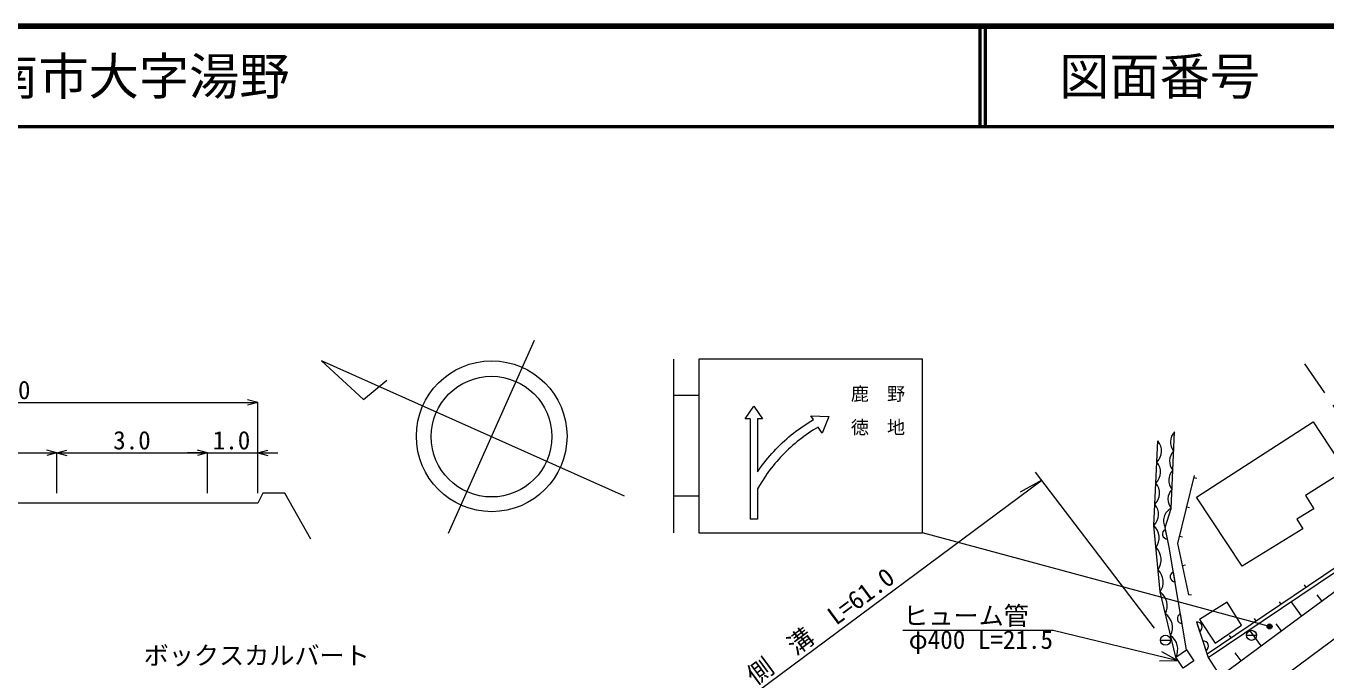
# Model space of a CAD drawing. Units: millimetres, scale not verified, with parts at other scales. Extents: x 40000 to 680000, y 20000 to 380000.
# Drawn here: x 413791 to 543189, y 316748 to 380000 of the extents above; entities that cross this region are included whole.
import ezdxf
from ezdxf.enums import TextEntityAlignment as Align

# ---------------------------------------------------------------- set-up
doc = ezdxf.new("R2010")
doc.units = ezdxf.units.MM
doc.header["$LTSCALE"] = 1000
doc.linetypes.add('CHAIN', pattern=[18.5, 12, -1.5, 3.5, -1.5])
for name, color, linetype, lineweight in [('M-BGD', 7, 'Continuous', 13), ('M-BMK', 2, 'CHAIN', 13), ('M-BMK-SRVR', 3, 'Continuous', 13), ('M-STR-HTXT', 7, 'Continuous', 13), ('M-STR-STRC', 7, 'Continuous', 13), ('M-TTL', 2, 'Continuous', 140), ('M-TTL-LINE', 7, 'Continuous', 50)]:
    doc.layers.add(name, color=color, linetype=linetype, lineweight=lineweight)
doc.layers.add('M-TTL-TXT', color=7, linetype='Continuous')
doc.styles.add('ＭＳ ゴシック', font='')
doc.styles.get('ＭＳ ゴシック').set_extended_font_data('MS Gothic')

msp = doc.modelspace()

# ---------------------------------------------------------------- hatches: boundary and pattern name
at = {"layer": 'M-STR-HTXT'}
msp.add_hatch(color=256, dxfattribs=at).paths.add_polyline_path([(537791, 320399, -1), (537352, 320160, -0.41421), (537452, 320499, -0.41421)])

# ---------------------------------------------------------------- linework, layer by layer
at = {"layer": 'M-BGD'}
for p, q in [((530042, 335098), (530333, 335026)), ((529323, 332185), (529614, 332114)), ((527420, 328972), (527213, 329941)), ((528604, 329273), (528896, 329201)), ((528896, 326344), (529189, 326407)), ((528174, 324721), (528009, 325698)), ((541206, 324165), (541038, 324414)), ((529523, 323411), (529817, 323473)), ((538717, 322490), (538549, 322739)), ((540766, 321338), (539727, 322748)), ((542779, 322822), (542323, 323440)), ((528874, 320565), (528710, 321542)), ((536228, 320815), (536061, 321064)), ((530297, 320725), (530608, 319784)), ((536747, 318365), (535572, 319952)), ((538756, 319852), (538235, 320556)), ((526712, 318908), (527712, 318908)), ((530922, 318835), (531234, 317895)), ((533739, 319140), (533572, 319389)), ((535284, 319400), (536284, 319400)), ((534737, 316877), (534150, 317671))]:
    msp.add_line(p, q, dxfattribs=at)
for points in [[(530291, 333154), (541923, 340628), (545099, 335809), (541140, 333301), (541969, 331995), (540300, 330949), (540899, 329993), (534853, 326270)], [(530592, 320970), (532153, 318632), (534787, 320416), (533340, 322706)], [(530042, 316869), (528964, 316142), (528238, 317221), (529316, 317947)]]:
    msp.add_lwpolyline(points, close=True, dxfattribs=at)
for points in [[(529316, 317947), (527592, 328170), (527173, 330126), (527782, 332013), (528100, 339630)], [(528238, 317221), (526679, 323710), (526065, 330331), (526458, 338739)], [(529523, 323411), (528425, 328547), (530088, 335285)], [(442151, 328953), (439551, 333553), (437351, 333553), (436851, 332553), (386851, 332553), (386851, 333103), (385651, 333103), (382651, 328103), (382651, 326103), (380651, 326103), (380651, 328103), (379151, 328103)], [(546170, 327534), (545839, 327283), (531353, 317534)], [(530297, 320725), (531467, 317189), (532658, 315338), (539955, 320740), (545596, 324899), (546043, 326998)], [(531467, 317189), (546043, 326998), (546382, 327256)]]:
    msp.add_lwpolyline(points, dxfattribs=at)
for centre in [(535784, 319400), (527212, 318908)]:
    msp.add_circle(centre, 500, dxfattribs=at)
for centre, radius, start, end in [((529132, 338633), 1435, 135.97828, 219.23403), ((525259, 337742), 1560, 314.89791, 39.74552), ((525160, 335640), 1560, 314.89791, 39.74552), ((529052, 336729), 1435, 135.97828, 219.23403), ((528972, 334824), 1435, 135.97828, 219.23403), ((525062, 333538), 1560, 314.89791, 39.74552), ((528893, 332920), 1435, 135.97828, 219.23403), ((524964, 331436), 1560, 314.89791, 39.74552), ((528391, 330774), 1380, 116.20065, 208.0368), ((524850, 329105), 1726, 325.34698, 45.25544), ((527412, 329477), 505, 113.27141, 270.9296), ((525055, 326898), 1726, 325.34698, 45.25544), ((525259, 324691), 1726, 325.34698, 45.25544), ((528188, 325225), 505, 110.74101, 268.39921), ((525709, 322333), 1685, 332.1831, 54.8289), ((526228, 320170), 1685, 332.1831, 54.8289), ((528889, 321069), 505, 110.74101, 268.39921), ((530360, 320224), 505, 299.49232, 97.15051), ((526748, 318007), 1685, 332.1831, 54.8289), ((530985, 318334), 505, 299.49232, 97.15051)]:
    msp.add_arc(centre, radius, start, end, dxfattribs=at)
at = {"layer": 'M-BMK'}
for p, q in [((571780, 301993), (540472, 347275)), ((494773, 282555), (554565, 326892))]:
    msp.add_line(p, q, dxfattribs=at)
at = {"layer": 'M-BMK-SRVR'}
for p, q in [((455851, 329569), (464402, 348749)), ((473370, 333254), (443203, 346705)), ((443203, 346705), (447374, 342868)), ((447374, 342868), (449695, 344769))]:
    msp.add_line(p, q, dxfattribs=at)
for centre, radius in [((460144, 339198), 7500), ((460127, 339159), 6000)]:
    msp.add_circle(centre, radius, dxfattribs=at)
at = {"layer": 'M-STR-HTXT'}
for p, q in [((386851, 342553), (436851, 342553)), ((436851, 342553), (435851, 342819)), ((436851, 342553), (435851, 342286)), ((436851, 333553), (436851, 342563)), ((416851, 337553), (415851, 337819)), ((416851, 337553), (417851, 337819)), ((431851, 337553), (430851, 337819)), ((431851, 337553), (430851, 337819)), ((436851, 337553), (437851, 337819)), ((401851, 337553), (416851, 337553)), ((416851, 337553), (415851, 337286)), ((416851, 333553), (416851, 337563)), ((416851, 337553), (431851, 337553)), ((416851, 337553), (417851, 337286)), ((431851, 337553), (429851, 337553)), ((431851, 337553), (430851, 337286)), ((431851, 337553), (430851, 337286)), ((431851, 333553), (431851, 337563)), ((431851, 337553), (436851, 337553)), ((436851, 337553), (438851, 337553)), ((436851, 337553), (437851, 337286)), ((526134, 320101), (514288, 335617)), ((476483, 306335), (514895, 334822)), ((514895, 334822), (512739, 333649)), ((537572, 320279), (503023, 329605)), ((516016, 319883), (501084, 319883)), ((528481, 316858), (516016, 319883)), ((528481, 316858), (526845, 317749)), ((528481, 316858), (526619, 316816))]:
    msp.add_line(p, q, dxfattribs=at)
msp.add_circle((537572, 320279), 250, dxfattribs=at)
at = {"layer": 'M-STR-STRC'}
for p, q in [((478254, 346869), (478254, 329605)), ((480754, 346869), (480754, 329605)), ((480754, 343237), (478254, 343237)), ((485359, 340940), (486234, 342190)), ((485359, 340940), (486234, 342190)), ((486234, 342190), (487109, 340940)), ((486234, 342190), (487109, 340940)), ((485859, 340940), (485359, 340940)), ((485859, 340940), (485359, 340940)), ((485859, 340940), (485859, 330940)), ((486609, 340940), (486609, 335665)), ((487109, 340940), (486609, 340940)), ((487109, 340940), (486609, 340940)), ((491158, 340217), (491407, 340383)), ((491407, 340383), (491658, 340545)), ((491658, 340545), (491911, 340702)), ((491911, 340702), (492168, 340855)), ((489508, 338938), (489734, 339133)), ((489734, 339133), (489963, 339324)), ((489963, 339324), (490196, 339511)), ((490196, 339511), (490432, 339694)), ((490432, 339694), (490671, 339872)), ((490671, 339872), (490913, 340047)), ((490913, 340047), (491158, 340217)), ((491226, 339189), (490999, 339020)), ((491456, 339354), (491226, 339189)), ((491689, 339514), (491456, 339354)), ((491925, 339671), (491689, 339514)), ((492164, 339824), (491925, 339671)), ((492405, 339972), (492164, 339824)), ((492648, 340117), (492405, 339972)), ((493044, 339510), (492648, 340117)), ((488226, 337688), (488431, 337905)), ((488431, 337905), (488639, 338119)), ((488639, 338119), (488851, 338330)), ((488851, 338330), (489066, 338536)), ((489066, 338536), (489285, 338739)), ((489285, 338739), (489508, 338938)), ((489496, 337730), (489294, 337531)), ((489701, 337925), (489496, 337730)), ((489909, 338117), (489701, 337925)), ((490121, 338305), (489909, 338117)), ((490336, 338489), (490121, 338305)), ((490554, 338670), (490336, 338489)), ((490775, 338847), (490554, 338670)), ((490999, 339020), (490775, 338847)), ((487082, 336311), (487263, 336549)), ((487263, 336549), (487447, 336783)), ((487447, 336783), (487636, 337014)), ((487636, 337014), (487829, 337242)), ((487829, 337242), (488026, 337467)), ((488026, 337467), (488226, 337688)), ((488340, 336485), (488161, 336266)), ((488524, 336701), (488340, 336485)), ((488711, 336913), (488524, 336701)), ((488902, 337123), (488711, 336913)), ((489096, 337328), (488902, 337123)), ((489294, 337531), (489096, 337328)), ((486609, 335665), (487082, 336311)), ((487461, 335331), (486954, 334561)), ((487481, 335360), (487461, 335331)), ((487645, 335591), (487481, 335360)), ((487813, 335819), (487645, 335591)), ((487985, 336044), (487813, 335819)), ((488161, 336266), (487985, 336044)), ((486699, 334122), (486609, 333961)), ((486609, 333961), (486609, 330940)), ((486954, 334561), (486699, 334122)), ((480754, 333237), (478254, 333237)), ((486609, 330940), (485859, 330940))]:
    msp.add_line(p, q, dxfattribs=at)
msp.add_lwpolyline([(480754, 329605), (503023, 329605), (503023, 346869), (480754, 346869)], close=True, dxfattribs=at)
msp.add_lwpolyline([(492168, 340855), (491924, 341230), (493712, 341170), (493044, 339510)], dxfattribs=at)
at = {"layer": 'M-TTL'}
msp.add_line((680000, 380000), (40000, 380000), dxfattribs=at)
at = {"layer": 'M-TTL-LINE'}
for p, q in [((508747, 380000), (508747, 370000)), ((509247, 380000), (509247, 370000)), ((40000, 370000), (680000, 370000))]:
    msp.add_line(p, q, dxfattribs=at)

# ---------------------------------------------------------------- texts
at = {"layer": 'M-STR-HTXT', "style": 'ＭＳ ゴシック'}
for s, p in [('10.0', (411743, 343804)), ('3.0', (424335, 338804)), ('1.0', (434246, 338804))]:
    msp.add_text(s, height=1833, dxfattribs=at).set_placement(p, align=Align.MIDDLE_CENTER)
msp.add_text('側\u3000溝\u3000L=61.0', height=1833, rotation=36.562, dxfattribs=at).set_placement((493741, 319134), align=Align.BOTTOM_CENTER)
for s, p in [('  ヒューム管', (513612, 319883)), ('ボックスカルバート', (448009, 315932))]:
    msp.add_text(s, height=1833, dxfattribs=at).set_placement(p, align=Align.BOTTOM_RIGHT)
msp.add_text('φ400 L=21.5', height=1833, dxfattribs=at).set_placement((516016, 319883), align=Align.TOP_RIGHT)
at = {"layer": 'M-STR-STRC', "style": 'ＭＳ ゴシック'}
for s, p in [('鹿\u3000野', (498594, 342363)), ('徳\u3000地', (498594, 339024))]:
    msp.add_text(s, height=1320, dxfattribs=at).set_placement(p, align=Align.BOTTOM_CENTER)
at = {"layer": 'M-TTL-TXT', "style": 'ＭＳ ゴシック'}
msp.add_text('周南市大字湯野', height=3666, dxfattribs=at).set_placement((405024, 375000), align=Align.MIDDLE_LEFT)
msp.add_text('図面番号', height=3666, dxfattribs=at).set_placement((526622, 375000), align=Align.MIDDLE_CENTER)

doc.saveas('drawing.dxf')
